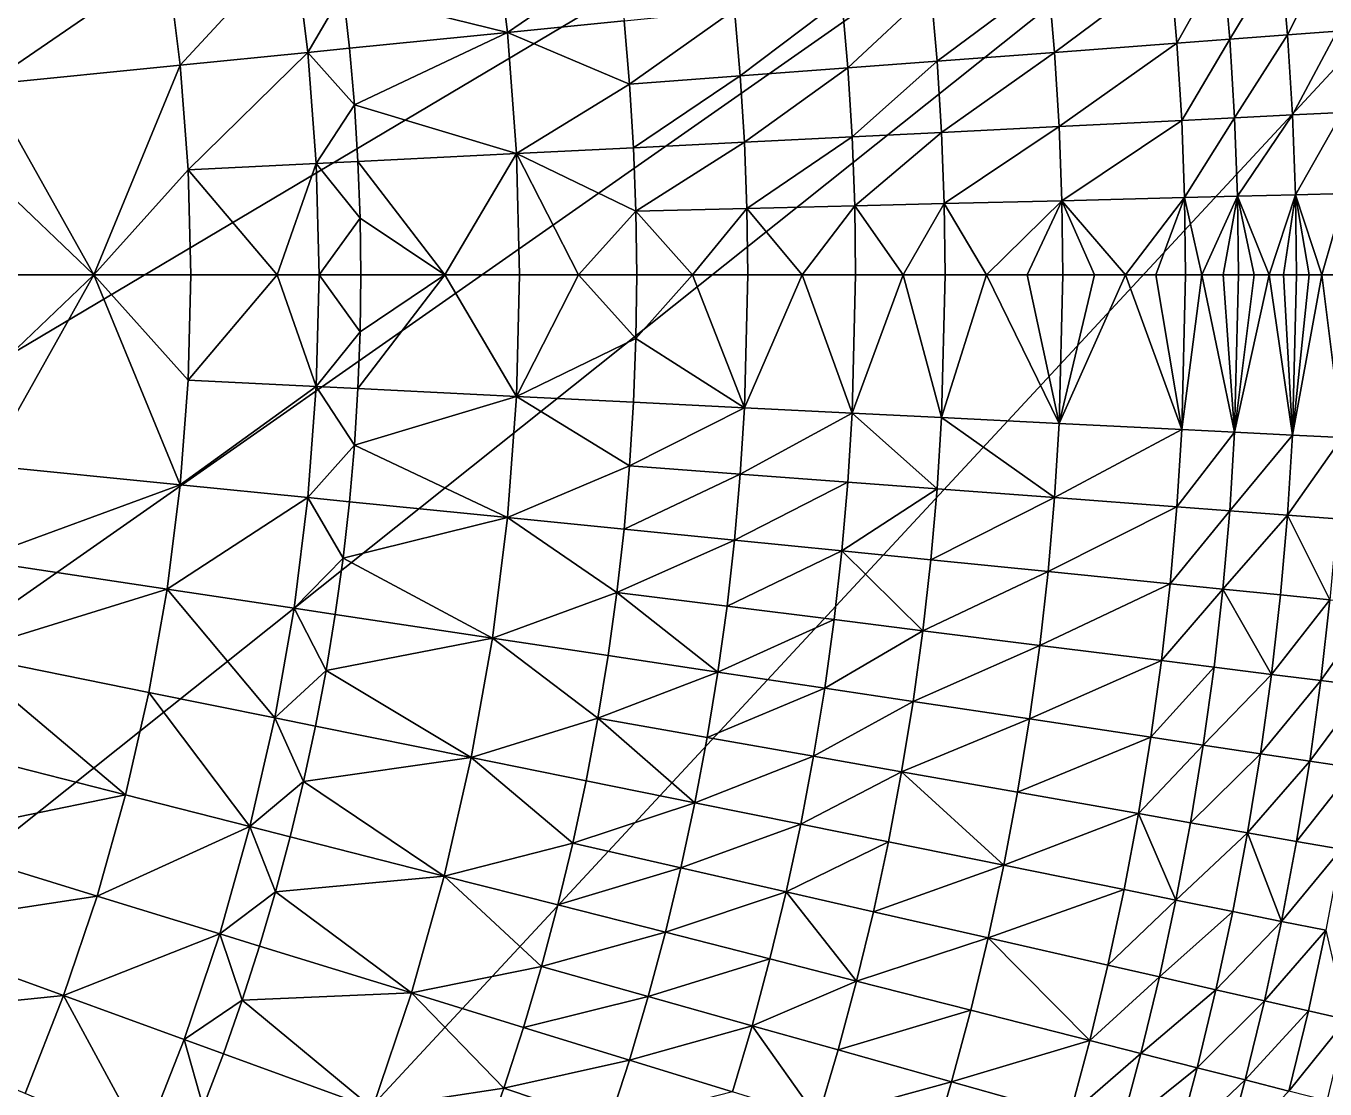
# Model space of a CAD drawing. Header units: millimetres. Extents: x -3250 to 5350, y -3250 to 3250.
# Drawn here: x 1407 to 2349, y -590 to 180 of the extents above; entities that cross this region are included whole.
import ezdxf

# ---------------------------------------------------------------- set-up
doc = ezdxf.new("R2010")
doc.units = ezdxf.units.MM
doc.header["$MEASUREMENT"] = 0
doc.layers.add('MESH_3D', color=2, linetype='CONTINUOUS')

msp = doc.modelspace()

# ---------------------------------------------------------------- linework, layer by layer
at = {"layer": 'MESH_3D'}
for points in [[(2150.48, 2436.79, 32500), (-3128.53, 880.23, 32500), (-2326.57, -2269.27, 32500)], [(2150.48, 2436.79, 32500), (-2326.57, -2269.27, 32500), (3105.61, 957.95, 32500)], [(3105.61, 957.95, 32500), (-2326.57, -2269.27, 32500), (-1962.36, -2590.68, 32500)], [(3105.61, 957.95, 32500), (-1962.36, -2590.68, 32500), (-1625, -2814.58, 32500)], [(3105.61, 957.95, 32500), (-1625, -2814.58, 32500), (-723.19, -3168.52, 32500)], [(3105.61, 957.95, 32500), (-723.19, -3168.52, 32500), (1410.12, -2928.15, 32500)], [(3105.61, 957.95, 32500), (1410.12, -2928.15, 32500), (2382.42, -2210.56, 32500)], [(1745.37, 263.07, -885.22), (1756.31, 175.75, -885.22), (1637.19, 205.17, -939.08)], [(1745.37, 263.07, -885.22), (1835.64, 230.04, -840.76), (1756.31, 175.75, -885.22)], [(1601.69, 241.42, -952.14), (1519.23, 152.02, -989.8), (1509.77, 227.56, -989.8)], [(1601.69, 241.42, -952.14), (1611.73, 161.28, -952.14), (1519.23, 152.02, -989.8)], [(1601.69, 241.42, -952.14), (1637.19, 205.17, -939.08), (1611.73, 161.28, -952.14)], [(2352.18, 235.37, -406.77), (2321.43, 173.97, -455.71), (2316.37, 231.79, -455.71)], [(2352.18, 235.37, -406.77), (2357.32, 176.66, -406.77), (2321.43, 173.97, -455.71)], [(1509.77, 227.56, -989.8), (1379.01, 137.99, -1040.35), (1370.41, 206.56, -1040.35)], [(1509.77, 227.56, -989.8), (1519.23, 152.02, -989.8), (1379.01, 137.99, -1040.35)], [(1756.31, 175.75, -885.22), (1835.64, 230.04, -840.76), (1840.81, 184.2, -840.76)], [(2274.58, 227.61, -506.08), (2241.34, 167.97, -547.31), (2236.46, 223.79, -547.31)], [(2274.58, 227.61, -506.08), (2279.55, 170.83, -506.08), (2241.34, 167.97, -547.31)], [(2316.37, 231.79, -455.71), (2279.55, 170.83, -506.08), (2274.58, 227.61, -506.08)], [(2316.37, 231.79, -455.71), (2321.43, 173.97, -455.71), (2279.55, 170.83, -506.08)], [(2236.46, 223.79, -547.31), (2152.64, 161.32, -630.5), (2147.94, 214.93, -630.5)], [(2236.46, 223.79, -547.31), (2241.34, 167.97, -547.31), (2152.64, 161.32, -630.5)], [(2147.94, 214.93, -630.5), (2067.58, 154.94, -698.41), (2063.07, 206.44, -698.41)], [(2147.94, 214.93, -630.5), (2152.64, 161.32, -630.5), (2067.58, 154.94, -698.41)], [(1611.73, 161.28, -952.14), (1637.19, 205.17, -939.08), (1641.8, 164.29, -939.08)], [(1756.31, 175.75, -885.22), (1641.8, 164.29, -939.08), (1637.19, 205.17, -939.08)], [(1998.59, 199.99, -744.25), (1924.98, 144.26, -794.3), (1920.79, 192.2, -794.3)], [(1998.59, 199.99, -744.25), (2002.95, 150.1, -744.25), (1924.98, 144.26, -794.3)], [(2063.07, 206.44, -698.41), (2002.95, 150.1, -744.25), (1998.59, 199.99, -744.25)], [(2063.07, 206.44, -698.41), (2067.58, 154.94, -698.41), (2002.95, 150.1, -744.25)], [(1920.79, 192.2, -794.3), (1844.83, 138.25, -840.76), (1840.81, 184.2, -840.76)], [(1920.79, 192.2, -794.3), (1924.98, 144.26, -794.3), (1844.83, 138.25, -840.76)], [(1756.31, 175.75, -885.22), (1840.81, 184.2, -840.76), (1844.83, 138.25, -840.76)], [(1756.31, 175.75, -885.22), (1645.39, 123.3, -939.08), (1641.8, 164.29, -939.08)], [(1756.31, 175.75, -885.22), (1762.89, 87.98, -885.22), (1645.39, 123.3, -939.08)], [(1756.31, 175.75, -885.22), (1844.83, 138.25, -840.76), (1762.89, 87.98, -885.22)], [(2279.55, 170.83, -506.08), (2244.83, 112.03, -547.31), (2241.34, 167.97, -547.31)], [(2279.55, 170.83, -506.08), (2283.1, 113.94, -506.08), (2244.83, 112.03, -547.31)], [(2321.43, 173.97, -455.71), (2283.1, 113.94, -506.08), (2279.55, 170.83, -506.08)], [(2321.43, 173.97, -455.71), (2325.05, 116.04, -455.71), (2283.1, 113.94, -506.08)], [(2357.32, 176.66, -406.77), (2325.05, 116.04, -455.71), (2321.43, 173.97, -455.71)], [(2357.32, 176.66, -406.77), (2360.99, 117.83, -406.77), (2325.05, 116.04, -455.71)], [(1611.73, 161.28, -952.14), (1524.92, 76.11, -989.8), (1519.23, 152.02, -989.8)], [(1611.73, 161.28, -952.14), (1617.77, 80.74, -952.14), (1524.92, 76.11, -989.8)], [(1611.73, 161.28, -952.14), (1641.8, 164.29, -939.08), (1645.39, 123.3, -939.08)], [(1611.73, 161.28, -952.14), (1645.39, 123.3, -939.08), (1617.77, 80.74, -952.14)], [(2152.64, 161.32, -630.5), (2070.8, 103.35, -698.41), (2067.58, 154.94, -698.41)], [(2152.64, 161.32, -630.5), (2155.99, 107.6, -630.5), (2070.8, 103.35, -698.41)], [(2241.34, 167.97, -547.31), (2155.99, 107.6, -630.5), (2152.64, 161.32, -630.5)], [(2241.34, 167.97, -547.31), (2244.83, 112.03, -547.31), (2155.99, 107.6, -630.5)], [(1519.23, 152.02, -989.8), (1456.65, 0, -1015.89), (1379.01, 137.99, -1040.35)], [(1519.23, 152.02, -989.8), (1524.92, 76.11, -989.8), (1456.65, 0, -1015.89)], [(2067.58, 154.94, -698.41), (2006.07, 100.12, -744.25), (2002.95, 150.1, -744.25)], [(2067.58, 154.94, -698.41), (2070.8, 103.35, -698.41), (2006.07, 100.12, -744.25)], [(1924.98, 144.26, -794.3), (1847.7, 92.21, -840.76), (1844.83, 138.25, -840.76)], [(1924.98, 144.26, -794.3), (1927.98, 96.22, -794.3), (1847.7, 92.21, -840.76)], [(2002.95, 150.1, -744.25), (1927.98, 96.22, -794.3), (1924.98, 144.26, -794.3)], [(2002.95, 150.1, -744.25), (2006.07, 100.12, -744.25), (1927.98, 96.22, -794.3)], [(1379.01, 137.99, -1040.35), (1456.65, 0, -1015.89), (1384.17, 69.08, -1040.35)], [(1762.89, 87.98, -885.22), (1844.83, 138.25, -840.76), (1847.7, 92.21, -840.76)], [(1617.77, 80.74, -952.14), (1645.39, 123.3, -939.08), (1647.95, 82.25, -939.08)], [(1762.89, 87.98, -885.22), (1647.95, 82.25, -939.08), (1645.39, 123.3, -939.08)], [(2283.1, 113.94, -506.08), (2246.93, 56.03, -547.31), (2244.83, 112.03, -547.31)], [(2283.1, 113.94, -506.08), (2285.23, 56.99, -506.08), (2246.93, 56.03, -547.31)], [(2325.05, 116.04, -455.71), (2285.23, 56.99, -506.08), (2283.1, 113.94, -506.08)], [(2325.05, 116.04, -455.71), (2327.22, 58.04, -455.71), (2285.23, 56.99, -506.08)], [(2360.99, 117.83, -406.77), (2327.22, 58.04, -455.71), (2325.05, 116.04, -455.71)], [(2360.99, 117.83, -406.77), (2363.19, 58.93, -406.77), (2327.22, 58.04, -455.71)], [(2155.99, 107.6, -630.5), (2072.73, 51.69, -698.41), (2070.8, 103.35, -698.41)], [(2155.99, 107.6, -630.5), (2158, 53.82, -630.5), (2072.73, 51.69, -698.41)], [(2244.83, 112.03, -547.31), (2158, 53.82, -630.5), (2155.99, 107.6, -630.5)], [(2244.83, 112.03, -547.31), (2246.93, 56.03, -547.31), (2158, 53.82, -630.5)], [(1927.98, 96.22, -794.3), (1849.42, 46.12, -840.76), (1847.7, 92.21, -840.76)], [(1927.98, 96.22, -794.3), (1929.78, 48.13, -794.3), (1849.42, 46.12, -840.76)], [(2006.07, 100.12, -744.25), (1929.78, 48.13, -794.3), (1927.98, 96.22, -794.3)], [(2006.07, 100.12, -744.25), (2007.95, 50.08, -744.25), (1929.78, 48.13, -794.3)], [(2070.8, 103.35, -698.41), (2007.95, 50.08, -744.25), (2006.07, 100.12, -744.25)], [(2070.8, 103.35, -698.41), (2072.73, 51.69, -698.41), (2007.95, 50.08, -744.25)], [(1762.89, 87.98, -885.22), (1710.9, 0, -911.43), (1647.95, 82.25, -939.08)], [(1762.89, 87.98, -885.22), (1765.08, 0, -885.22), (1710.9, 0, -911.43)], [(1762.89, 87.98, -885.22), (1847.7, 92.21, -840.76), (1849.42, 46.12, -840.76)], [(1762.89, 87.98, -885.22), (1807.77, 0, -863.42), (1765.08, 0, -885.22)], [(1762.89, 87.98, -885.22), (1849.42, 46.12, -840.76), (1807.77, 0, -863.42)], [(1524.92, 76.11, -989.8), (1526.82, 0, -989.8), (1456.65, 0, -1015.89)], [(1617.77, 80.74, -952.14), (1589.41, 0, -964.85), (1524.92, 76.11, -989.8)], [(1524.92, 76.11, -989.8), (1589.41, 0, -964.85), (1526.82, 0, -989.8)], [(1617.77, 80.74, -952.14), (1619.78, 0, -952.14), (1589.41, 0, -964.85)], [(1617.77, 80.74, -952.14), (1647.95, 82.25, -939.08), (1649.49, 41.14, -939.08)], [(1617.77, 80.74, -952.14), (1649.49, 41.14, -939.08), (1619.78, 0, -952.14)], [(1647.95, 82.25, -939.08), (1710.9, 0, -911.43), (1649.49, 41.14, -939.08)], [(1384.17, 69.08, -1040.35), (1456.65, 0, -1015.89), (1385.89, 0, -1040.35)], [(2285.23, 56.99, -506.08), (2259.35, 0, -535.1), (2246.93, 56.03, -547.31)], [(2285.23, 56.99, -506.08), (2274.9, 0, -518.37), (2259.35, 0, -535.1)], [(2285.23, 56.99, -506.08), (2285.94, 0, -506.08), (2274.9, 0, -518.37)], [(2327.22, 58.04, -455.71), (2308.26, 0, -480.08), (2285.23, 56.99, -506.08)], [(2285.23, 56.99, -506.08), (2297.2, 0, -493.17), (2285.94, 0, -506.08)], [(2285.23, 56.99, -506.08), (2308.26, 0, -480.08), (2297.2, 0, -493.17)], [(2327.22, 58.04, -455.71), (2318.49, 0, -467.6), (2308.26, 0, -480.08)], [(2327.22, 58.04, -455.71), (2327.94, 0, -455.71), (2318.49, 0, -467.6)], [(2363.19, 58.93, -406.77), (2346.31, 0, -431.52), (2327.22, 58.04, -455.71)], [(2327.22, 58.04, -455.71), (2337.22, 0, -443.68), (2327.94, 0, -455.71)], [(2327.22, 58.04, -455.71), (2346.31, 0, -431.52), (2337.22, 0, -443.68)], [(2363.19, 58.93, -406.77), (2355.22, 0, -419.21), (2346.31, 0, -431.52)], [(1929.78, 48.13, -794.3), (1890.44, 0, -817.96), (1849.42, 46.12, -840.76)], [(1929.78, 48.13, -794.3), (1930.38, 0, -794.3), (1890.44, 0, -817.96)], [(2007.95, 50.08, -744.25), (1969.77, 0, -769.74), (1929.78, 48.13, -794.3)], [(1929.78, 48.13, -794.3), (1969.77, 0, -769.74), (1930.38, 0, -794.3)], [(2007.95, 50.08, -744.25), (2008.57, 0, -744.25), (1969.77, 0, -769.74)], [(2072.73, 51.69, -698.41), (2042.94, 0, -720.49), (2007.95, 50.08, -744.25)], [(2007.95, 50.08, -744.25), (2042.94, 0, -720.49), (2008.57, 0, -744.25)], [(2072.73, 51.69, -698.41), (2073.37, 0, -698.41), (2042.94, 0, -720.49)], [(2158, 53.82, -630.5), (2103.31, 0, -675.66), (2072.73, 51.69, -698.41)], [(2072.73, 51.69, -698.41), (2103.31, 0, -675.66), (2073.37, 0, -698.41)], [(2158, 53.82, -630.5), (2132.71, 0, -652.22), (2103.31, 0, -675.66)], [(2158, 53.82, -630.5), (2158.67, 0, -630.5), (2132.71, 0, -652.22)], [(2246.93, 56.03, -547.31), (2204.09, 0, -589.91), (2158, 53.82, -630.5)], [(2158, 53.82, -630.5), (2181.6, 0, -610.45), (2158.67, 0, -630.5)], [(2158, 53.82, -630.5), (2204.09, 0, -589.91), (2181.6, 0, -610.45)], [(2246.93, 56.03, -547.31), (2226.11, 0, -568.87), (2204.09, 0, -589.91)], [(2246.93, 56.03, -547.31), (2247.62, 0, -547.31), (2226.11, 0, -568.87)], [(2246.93, 56.03, -547.31), (2259.35, 0, -535.1), (2247.62, 0, -547.31)], [(1649.49, 41.14, -939.08), (1650, 0, -939.08), (1619.78, 0, -952.14)], [(1710.9, 0, -911.43), (1650, 0, -939.08), (1649.49, 41.14, -939.08)], [(1849.42, 46.12, -840.76), (1850, 0, -840.76), (1807.77, 0, -863.42)], [(1849.42, 46.12, -840.76), (1890.44, 0, -817.96), (1850, 0, -840.76)], [(1384.17, -69.08, -1040.35), (1456.65, 0, -1015.89), (1379.01, -137.99, -1040.35)], [(1519.23, -152.02, -989.8), (1379.01, -137.99, -1040.35), (1456.65, 0, -1015.89)], [(1384.17, -69.08, -1040.35), (1385.89, 0, -1040.35), (1456.65, 0, -1015.89)], [(1524.92, -76.11, -989.8), (1456.65, 0, -1015.89), (1526.82, 0, -989.8)], [(1524.92, -76.11, -989.8), (1519.23, -152.02, -989.8), (1456.65, 0, -1015.89)], [(1524.92, -76.11, -989.8), (1526.82, 0, -989.8), (1589.41, 0, -964.85)], [(1617.77, -80.74, -952.14), (1524.92, -76.11, -989.8), (1589.41, 0, -964.85)], [(1617.77, -80.74, -952.14), (1589.41, 0, -964.85), (1619.78, 0, -952.14)], [(1617.77, -80.74, -952.14), (1619.78, 0, -952.14), (1649.49, -41.14, -939.08)], [(1650, 0, -939.08), (1649.49, -41.14, -939.08), (1619.78, 0, -952.14)], [(1710.9, 0, -911.43), (1647.95, -82.25, -939.08), (1649.49, -41.14, -939.08)], [(1762.89, -87.98, -885.22), (1647.95, -82.25, -939.08), (1710.9, 0, -911.43)], [(1710.9, 0, -911.43), (1649.49, -41.14, -939.08), (1650, 0, -939.08)], [(1762.89, -87.98, -885.22), (1710.9, 0, -911.43), (1765.08, 0, -885.22)], [(1762.89, -87.98, -885.22), (1807.77, 0, -863.42), (1849.42, -46.12, -840.76)], [(1762.89, -87.98, -885.22), (1765.08, 0, -885.22), (1807.77, 0, -863.42)], [(1850, 0, -840.76), (1849.42, -46.12, -840.76), (1807.77, 0, -863.42)], [(1890.44, 0, -817.96), (1849.42, -46.12, -840.76), (1850, 0, -840.76)], [(1927.98, -96.22, -794.3), (1849.42, -46.12, -840.76), (1890.44, 0, -817.96)], [(1927.98, -96.22, -794.3), (1890.44, 0, -817.96), (1930.38, 0, -794.3)], [(1927.98, -96.22, -794.3), (1930.38, 0, -794.3), (1969.77, 0, -769.74)], [(2006.07, -100.12, -744.25), (1927.98, -96.22, -794.3), (1969.77, 0, -769.74)], [(2006.07, -100.12, -744.25), (1969.77, 0, -769.74), (2008.57, 0, -744.25)], [(2006.07, -100.12, -744.25), (2008.57, 0, -744.25), (2042.94, 0, -720.49)], [(2070.8, -103.35, -698.41), (2006.07, -100.12, -744.25), (2042.94, 0, -720.49)], [(2070.8, -103.35, -698.41), (2042.94, 0, -720.49), (2073.37, 0, -698.41)], [(2070.8, -103.35, -698.41), (2073.37, 0, -698.41), (2103.31, 0, -675.66)], [(2155.99, -107.6, -630.5), (2070.8, -103.35, -698.41), (2103.31, 0, -675.66)], [(2155.99, -107.6, -630.5), (2103.31, 0, -675.66), (2132.71, 0, -652.22)], [(2155.99, -107.6, -630.5), (2132.71, 0, -652.22), (2158.67, 0, -630.5)], [(2155.99, -107.6, -630.5), (2158.67, 0, -630.5), (2181.6, 0, -610.45)], [(2155.99, -107.6, -630.5), (2181.6, 0, -610.45), (2204.09, 0, -589.91)], [(2244.83, -112.03, -547.31), (2155.99, -107.6, -630.5), (2204.09, 0, -589.91)], [(2244.83, -112.03, -547.31), (2204.09, 0, -589.91), (2226.11, 0, -568.87)], [(2244.83, -112.03, -547.31), (2226.11, 0, -568.87), (2247.62, 0, -547.31)], [(2244.83, -112.03, -547.31), (2247.62, 0, -547.31), (2259.35, 0, -535.1)], [(2283.1, -113.94, -506.08), (2244.83, -112.03, -547.31), (2259.35, 0, -535.1)], [(2283.1, -113.94, -506.08), (2259.35, 0, -535.1), (2274.9, 0, -518.37)], [(2283.1, -113.94, -506.08), (2274.9, 0, -518.37), (2285.94, 0, -506.08)], [(2283.1, -113.94, -506.08), (2285.94, 0, -506.08), (2297.2, 0, -493.17)], [(2283.1, -113.94, -506.08), (2297.2, 0, -493.17), (2308.26, 0, -480.08)], [(2325.05, -116.04, -455.71), (2283.1, -113.94, -506.08), (2308.26, 0, -480.08)], [(2325.05, -116.04, -455.71), (2308.26, 0, -480.08), (2318.49, 0, -467.6)], [(2325.05, -116.04, -455.71), (2318.49, 0, -467.6), (2327.94, 0, -455.71)], [(2325.05, -116.04, -455.71), (2327.94, 0, -455.71), (2337.22, 0, -443.68)], [(2325.05, -116.04, -455.71), (2337.22, 0, -443.68), (2346.31, 0, -431.52)], [(2360.99, -117.83, -406.77), (2325.05, -116.04, -455.71), (2346.31, 0, -431.52)], [(2360.99, -117.83, -406.77), (2346.31, 0, -431.52), (2355.22, 0, -419.21)], [(1617.77, -80.74, -952.14), (1649.49, -41.14, -939.08), (1647.95, -82.25, -939.08)], [(1762.89, -87.98, -885.22), (1849.42, -46.12, -840.76), (1847.7, -92.21, -840.76)], [(1927.98, -96.22, -794.3), (1847.7, -92.21, -840.76), (1849.42, -46.12, -840.76)], [(1617.77, -80.74, -952.14), (1519.23, -152.02, -989.8), (1524.92, -76.11, -989.8)], [(1617.77, -80.74, -952.14), (1611.73, -161.28, -952.14), (1519.23, -152.02, -989.8)], [(1617.77, -80.74, -952.14), (1645.39, -123.3, -939.08), (1611.73, -161.28, -952.14)], [(1617.77, -80.74, -952.14), (1647.95, -82.25, -939.08), (1645.39, -123.3, -939.08)], [(1762.89, -87.98, -885.22), (1645.39, -123.3, -939.08), (1647.95, -82.25, -939.08)], [(1762.89, -87.98, -885.22), (1756.31, -175.75, -885.22), (1645.39, -123.3, -939.08)], [(1762.89, -87.98, -885.22), (1844.83, -138.25, -840.76), (1756.31, -175.75, -885.22)], [(1762.89, -87.98, -885.22), (1847.7, -92.21, -840.76), (1844.83, -138.25, -840.76)], [(1927.98, -96.22, -794.3), (1844.83, -138.25, -840.76), (1847.7, -92.21, -840.76)], [(1927.98, -96.22, -794.3), (1924.98, -144.26, -794.3), (1844.83, -138.25, -840.76)], [(2006.07, -100.12, -744.25), (1924.98, -144.26, -794.3), (1927.98, -96.22, -794.3)], [(2006.07, -100.12, -744.25), (2002.95, -150.1, -744.25), (1924.98, -144.26, -794.3)], [(2067.58, -154.94, -698.41), (2002.95, -150.1, -744.25), (2006.07, -100.12, -744.25)], [(2070.8, -103.35, -698.41), (2067.58, -154.94, -698.41), (2006.07, -100.12, -744.25)], [(2152.64, -161.32, -630.5), (2067.58, -154.94, -698.41), (2070.8, -103.35, -698.41)], [(2155.99, -107.6, -630.5), (2152.64, -161.32, -630.5), (2070.8, -103.35, -698.41)], [(2244.83, -112.03, -547.31), (2152.64, -161.32, -630.5), (2155.99, -107.6, -630.5)], [(2244.83, -112.03, -547.31), (2241.34, -167.97, -547.31), (2152.64, -161.32, -630.5)], [(2283.1, -113.94, -506.08), (2241.34, -167.97, -547.31), (2244.83, -112.03, -547.31)], [(2283.1, -113.94, -506.08), (2279.55, -170.83, -506.08), (2241.34, -167.97, -547.31)], [(2325.05, -116.04, -455.71), (2279.55, -170.83, -506.08), (2283.1, -113.94, -506.08)], [(2325.05, -116.04, -455.71), (2321.43, -173.97, -455.71), (2279.55, -170.83, -506.08)], [(2360.99, -117.83, -406.77), (2321.43, -173.97, -455.71), (2325.05, -116.04, -455.71)], [(2360.99, -117.83, -406.77), (2357.32, -176.66, -406.77), (2321.43, -173.97, -455.71)], [(1611.73, -161.28, -952.14), (1645.39, -123.3, -939.08), (1641.8, -164.29, -939.08)], [(1756.31, -175.75, -885.22), (1641.8, -164.29, -939.08), (1645.39, -123.3, -939.08)], [(1519.23, -152.02, -989.8), (1370.41, -206.56, -1040.35), (1379.01, -137.99, -1040.35)], [(1756.31, -175.75, -885.22), (1844.83, -138.25, -840.76), (1840.81, -184.2, -840.76)], [(1924.98, -144.26, -794.3), (1840.81, -184.2, -840.76), (1844.83, -138.25, -840.76)], [(1924.98, -144.26, -794.3), (1920.79, -192.2, -794.3), (1840.81, -184.2, -840.76)], [(2002.95, -150.1, -744.25), (1920.79, -192.2, -794.3), (1924.98, -144.26, -794.3)], [(2002.95, -150.1, -744.25), (1998.59, -199.99, -744.25), (1920.79, -192.2, -794.3)], [(2067.58, -154.94, -698.41), (1998.59, -199.99, -744.25), (2002.95, -150.1, -744.25)], [(1519.23, -152.02, -989.8), (1509.77, -227.56, -989.8), (1370.41, -206.56, -1040.35)], [(1611.73, -161.28, -952.14), (1509.77, -227.56, -989.8), (1519.23, -152.02, -989.8)], [(2067.58, -154.94, -698.41), (2063.07, -206.44, -698.41), (1998.59, -199.99, -744.25)], [(2152.64, -161.32, -630.5), (2063.07, -206.44, -698.41), (2067.58, -154.94, -698.41)], [(1611.73, -161.28, -952.14), (1601.69, -241.42, -952.14), (1509.77, -227.56, -989.8)], [(1611.73, -161.28, -952.14), (1637.19, -205.17, -939.08), (1601.69, -241.42, -952.14)], [(1611.73, -161.28, -952.14), (1641.8, -164.29, -939.08), (1637.19, -205.17, -939.08)], [(1756.31, -175.75, -885.22), (1637.19, -205.17, -939.08), (1641.8, -164.29, -939.08)], [(2152.64, -161.32, -630.5), (2147.94, -214.93, -630.5), (2063.07, -206.44, -698.41)], [(2241.34, -167.97, -547.31), (2147.94, -214.93, -630.5), (2152.64, -161.32, -630.5)], [(2241.34, -167.97, -547.31), (2236.46, -223.79, -547.31), (2147.94, -214.93, -630.5)], [(2279.55, -170.83, -506.08), (2236.46, -223.79, -547.31), (2241.34, -167.97, -547.31)], [(1756.31, -175.75, -885.22), (1745.37, -263.07, -885.22), (1637.19, -205.17, -939.08)], [(1756.31, -175.75, -885.22), (1835.64, -230.04, -840.76), (1745.37, -263.07, -885.22)], [(1756.31, -175.75, -885.22), (1840.81, -184.2, -840.76), (1835.64, -230.04, -840.76)], [(2279.55, -170.83, -506.08), (2274.58, -227.61, -506.08), (2236.46, -223.79, -547.31)], [(2321.43, -173.97, -455.71), (2274.58, -227.61, -506.08), (2279.55, -170.83, -506.08)], [(2321.43, -173.97, -455.71), (2316.37, -231.79, -455.71), (2274.58, -227.61, -506.08)], [(2352.18, -235.37, -406.77), (2316.37, -231.79, -455.71), (2321.43, -173.97, -455.71)], [(2357.32, -176.66, -406.77), (2352.18, -235.37, -406.77), (2321.43, -173.97, -455.71)], [(1920.79, -192.2, -794.3), (1835.64, -230.04, -840.76), (1840.81, -184.2, -840.76)], [(1920.79, -192.2, -794.3), (1915.4, -240.03, -794.3), (1835.64, -230.04, -840.76)], [(1998.59, -199.99, -744.25), (1915.4, -240.03, -794.3), (1920.79, -192.2, -794.3)], [(1509.77, -227.56, -989.8), (1358.41, -274.61, -1040.35), (1370.41, -206.56, -1040.35)], [(1601.69, -241.42, -952.14), (1637.19, -205.17, -939.08), (1631.57, -245.92, -939.08)], [(1745.37, -263.07, -885.22), (1631.57, -245.92, -939.08), (1637.19, -205.17, -939.08)], [(1998.59, -199.99, -744.25), (1992.98, -249.75, -744.25), (1915.4, -240.03, -794.3)], [(2057.28, -257.81, -698.41), (1992.98, -249.75, -744.25), (1998.59, -199.99, -744.25)], [(2063.07, -206.44, -698.41), (2057.28, -257.81, -698.41), (1998.59, -199.99, -744.25)], [(2147.94, -214.93, -630.5), (2057.28, -257.81, -698.41), (2063.07, -206.44, -698.41)], [(2147.94, -214.93, -630.5), (2141.92, -268.42, -630.5), (2057.28, -257.81, -698.41)], [(2236.46, -223.79, -547.31), (2141.92, -268.42, -630.5), (2147.94, -214.93, -630.5)], [(2236.46, -223.79, -547.31), (2230.18, -279.48, -547.31), (2141.92, -268.42, -630.5)], [(2274.58, -227.61, -506.08), (2230.18, -279.48, -547.31), (2236.46, -223.79, -547.31)], [(1509.77, -227.56, -989.8), (1496.55, -302.53, -989.8), (1358.41, -274.61, -1040.35)], [(1587.66, -320.95, -952.14), (1496.55, -302.53, -989.8), (1509.77, -227.56, -989.8)], [(1601.69, -241.42, -952.14), (1587.66, -320.95, -952.14), (1509.77, -227.56, -989.8)], [(1745.37, -263.07, -885.22), (1835.64, -230.04, -840.76), (1829.34, -275.73, -840.76)], [(1908.82, -287.71, -794.3), (1829.34, -275.73, -840.76), (1835.64, -230.04, -840.76)], [(1915.4, -240.03, -794.3), (1908.82, -287.71, -794.3), (1835.64, -230.04, -840.76)], [(2274.58, -227.61, -506.08), (2268.2, -284.24, -506.08), (2230.18, -279.48, -547.31)], [(2309.87, -289.46, -455.71), (2268.2, -284.24, -506.08), (2274.58, -227.61, -506.08)], [(2316.37, -231.79, -455.71), (2309.87, -289.46, -455.71), (2274.58, -227.61, -506.08)], [(2352.18, -235.37, -406.77), (2309.87, -289.46, -455.71), (2316.37, -231.79, -455.71)], [(1601.69, -241.42, -952.14), (1624.93, -286.52, -939.08), (1587.66, -320.95, -952.14)], [(1601.69, -241.42, -952.14), (1631.57, -245.92, -939.08), (1624.93, -286.52, -939.08)], [(1992.98, -249.75, -744.25), (1908.82, -287.71, -794.3), (1915.4, -240.03, -794.3)], [(2352.18, -235.37, -406.77), (2345.58, -293.94, -406.77), (2309.87, -289.46, -455.71)], [(2384.72, -238.63, -355.73), (2345.58, -293.94, -406.77), (2352.18, -235.37, -406.77)], [(2384.72, -238.63, -355.73), (2378.03, -298.01, -355.73), (2345.58, -293.94, -406.77)], [(1745.37, -263.07, -885.22), (1624.93, -286.52, -939.08), (1631.57, -245.92, -939.08)], [(1992.98, -249.75, -744.25), (1986.14, -299.36, -744.25), (1908.82, -287.71, -794.3)], [(2057.28, -257.81, -698.41), (1986.14, -299.36, -744.25), (1992.98, -249.75, -744.25)], [(1745.37, -263.07, -885.22), (1730.08, -349.74, -885.22), (1624.93, -286.52, -939.08)], [(1745.37, -263.07, -885.22), (1821.89, -321.25, -840.76), (1730.08, -349.74, -885.22)], [(1745.37, -263.07, -885.22), (1829.34, -275.73, -840.76), (1821.89, -321.25, -840.76)], [(2057.28, -257.81, -698.41), (2050.22, -309.02, -698.41), (1986.14, -299.36, -744.25)], [(2141.92, -268.42, -630.5), (2050.22, -309.02, -698.41), (2057.28, -257.81, -698.41)], [(2141.92, -268.42, -630.5), (2134.56, -321.73, -630.5), (2050.22, -309.02, -698.41)], [(2230.18, -279.48, -547.31), (2134.56, -321.73, -630.5), (2141.92, -268.42, -630.5)], [(1479.61, -376.75, -989.8), (1343.04, -341.98, -1040.35), (1358.41, -274.61, -1040.35)], [(1496.55, -302.53, -989.8), (1479.61, -376.75, -989.8), (1358.41, -274.61, -1040.35)], [(1908.82, -287.71, -794.3), (1821.89, -321.25, -840.76), (1829.34, -275.73, -840.76)], [(2230.18, -279.48, -547.31), (2222.52, -334.99, -547.31), (2134.56, -321.73, -630.5)], [(2268.2, -284.24, -506.08), (2222.52, -334.99, -547.31), (2230.18, -279.48, -547.31)], [(1587.66, -320.95, -952.14), (1624.93, -286.52, -939.08), (1617.28, -326.94, -939.08)], [(1730.08, -349.74, -885.22), (1617.28, -326.94, -939.08), (1624.93, -286.52, -939.08)], [(1908.82, -287.71, -794.3), (1901.05, -335.21, -794.3), (1821.89, -321.25, -840.76)], [(1986.14, -299.36, -744.25), (1901.05, -335.21, -794.3), (1908.82, -287.71, -794.3)], [(2268.2, -284.24, -506.08), (2260.41, -340.7, -506.08), (2222.52, -334.99, -547.31)], [(2309.87, -289.46, -455.71), (2260.41, -340.7, -506.08), (2268.2, -284.24, -506.08)], [(2309.87, -289.46, -455.71), (2301.94, -346.96, -455.71), (2260.41, -340.7, -506.08)], [(2345.58, -293.94, -406.77), (2301.94, -346.96, -455.71), (2309.87, -289.46, -455.71)], [(1986.14, -299.36, -744.25), (1978.06, -348.78, -744.25), (1901.05, -335.21, -794.3)], [(2050.22, -309.02, -698.41), (1978.06, -348.78, -744.25), (1986.14, -299.36, -744.25)], [(2345.58, -293.94, -406.77), (2337.52, -352.33, -406.77), (2301.94, -346.96, -455.71)], [(2378.03, -298.01, -355.73), (2337.52, -352.33, -406.77), (2345.58, -293.94, -406.77)], [(2378.03, -298.01, -355.73), (2369.86, -357.2, -355.73), (2337.52, -352.33, -406.77)], [(1569.69, -399.69, -952.14), (1479.61, -376.75, -989.8), (1496.55, -302.53, -989.8)], [(1587.66, -320.95, -952.14), (1569.69, -399.69, -952.14), (1496.55, -302.53, -989.8)], [(2050.22, -309.02, -698.41), (2041.88, -360.04, -698.41), (1978.06, -348.78, -744.25)], [(2134.56, -321.73, -630.5), (2041.88, -360.04, -698.41), (2050.22, -309.02, -698.41)], [(1587.66, -320.95, -952.14), (1608.63, -367.16, -939.08), (1569.69, -399.69, -952.14)], [(1587.66, -320.95, -952.14), (1617.28, -326.94, -939.08), (1608.63, -367.16, -939.08)], [(1730.08, -349.74, -885.22), (1608.63, -367.16, -939.08), (1617.28, -326.94, -939.08)], [(1730.08, -349.74, -885.22), (1821.89, -321.25, -840.76), (1813.32, -366.57, -840.76)], [(1892.1, -382.5, -794.3), (1813.32, -366.57, -840.76), (1821.89, -321.25, -840.76)], [(1901.05, -335.21, -794.3), (1892.1, -382.5, -794.3), (1821.89, -321.25, -840.76)], [(2134.56, -321.73, -630.5), (2125.88, -374.85, -630.5), (2041.88, -360.04, -698.41)], [(2222.52, -334.99, -547.31), (2125.88, -374.85, -630.5), (2134.56, -321.73, -630.5)], [(1978.06, -348.78, -744.25), (1892.1, -382.5, -794.3), (1901.05, -335.21, -794.3)], [(2222.52, -334.99, -547.31), (2213.48, -390.3, -547.31), (2125.88, -374.85, -630.5)], [(2260.41, -340.7, -506.08), (2213.48, -390.3, -547.31), (2222.52, -334.99, -547.31)], [(1479.61, -376.75, -989.8), (1324.32, -408.5, -1040.35), (1343.04, -341.98, -1040.35)], [(2260.41, -340.7, -506.08), (2251.21, -396.95, -506.08), (2213.48, -390.3, -547.31)], [(2301.94, -346.96, -455.71), (2251.21, -396.95, -506.08), (2260.41, -340.7, -506.08)], [(2301.94, -346.96, -455.71), (2292.57, -404.24, -455.71), (2251.21, -396.95, -506.08)], [(2337.52, -352.33, -406.77), (2292.57, -404.24, -455.71), (2301.94, -346.96, -455.71)], [(1730.08, -349.74, -885.22), (1710.5, -435.55, -885.22), (1608.63, -367.16, -939.08)], [(1730.08, -349.74, -885.22), (1803.62, -411.66, -840.76), (1710.5, -435.55, -885.22)], [(1730.08, -349.74, -885.22), (1813.32, -366.57, -840.76), (1803.62, -411.66, -840.76)], [(1978.06, -348.78, -744.25), (1968.75, -397.99, -744.25), (1892.1, -382.5, -794.3)], [(2041.88, -360.04, -698.41), (1968.75, -397.99, -744.25), (1978.06, -348.78, -744.25)], [(2337.52, -352.33, -406.77), (2328.01, -410.49, -406.77), (2292.57, -404.24, -455.71)], [(2369.86, -357.2, -355.73), (2328.01, -410.49, -406.77), (2337.52, -352.33, -406.77)], [(2369.86, -357.2, -355.73), (2360.22, -416.17, -355.73), (2328.01, -410.49, -406.77)], [(1892.1, -382.5, -794.3), (1803.62, -411.66, -840.76), (1813.32, -366.57, -840.76)], [(2041.88, -360.04, -698.41), (2032.27, -410.83, -698.41), (1968.75, -397.99, -744.25)], [(2115.87, -427.73, -630.5), (2032.27, -410.83, -698.41), (2041.88, -360.04, -698.41)], [(2125.88, -374.85, -630.5), (2115.87, -427.73, -630.5), (2041.88, -360.04, -698.41)], [(1569.69, -399.69, -952.14), (1608.63, -367.16, -939.08), (1598.98, -407.15, -939.08)], [(1710.5, -435.55, -885.22), (1598.98, -407.15, -939.08), (1608.63, -367.16, -939.08)], [(2213.48, -390.3, -547.31), (2115.87, -427.73, -630.5), (2125.88, -374.85, -630.5)], [(1479.61, -376.75, -989.8), (1458.99, -450.04, -989.8), (1324.32, -408.5, -1040.35)], [(1569.69, -399.69, -952.14), (1458.99, -450.04, -989.8), (1479.61, -376.75, -989.8)], [(1892.1, -382.5, -794.3), (1881.98, -429.55, -794.3), (1803.62, -411.66, -840.76)], [(1968.75, -397.99, -744.25), (1881.98, -429.55, -794.3), (1892.1, -382.5, -794.3)], [(2213.48, -390.3, -547.31), (2203.06, -445.36, -547.31), (2115.87, -427.73, -630.5)], [(2240.62, -452.95, -506.08), (2203.06, -445.36, -547.31), (2213.48, -390.3, -547.31)], [(2251.21, -396.95, -506.08), (2240.62, -452.95, -506.08), (2213.48, -390.3, -547.31)], [(1569.69, -399.69, -952.14), (1547.82, -477.44, -952.14), (1458.99, -450.04, -989.8)], [(1569.69, -399.69, -952.14), (1588.33, -446.89, -939.08), (1547.82, -477.44, -952.14)], [(1569.69, -399.69, -952.14), (1598.98, -407.15, -939.08), (1588.33, -446.89, -939.08)], [(1968.75, -397.99, -744.25), (1958.21, -446.95, -744.25), (1881.98, -429.55, -794.3)], [(2032.27, -410.83, -698.41), (1958.21, -446.95, -744.25), (1968.75, -397.99, -744.25)], [(2292.57, -404.24, -455.71), (2240.62, -452.95, -506.08), (2251.21, -396.95, -506.08)], [(2292.57, -404.24, -455.71), (2281.78, -461.27, -455.71), (2240.62, -452.95, -506.08)], [(2317.06, -468.4, -406.77), (2281.78, -461.27, -455.71), (2292.57, -404.24, -455.71)], [(2328.01, -410.49, -406.77), (2317.06, -468.4, -406.77), (2292.57, -404.24, -455.71)], [(1458.99, -450.04, -989.8), (1302.31, -474, -1040.35), (1324.32, -408.5, -1040.35)], [(1710.5, -435.55, -885.22), (1588.33, -446.89, -939.08), (1598.98, -407.15, -939.08)], [(1710.5, -435.55, -885.22), (1803.62, -411.66, -840.76), (1792.79, -456.5, -840.76)], [(1881.98, -429.55, -794.3), (1792.79, -456.5, -840.76), (1803.62, -411.66, -840.76)], [(2032.27, -410.83, -698.41), (2021.39, -461.37, -698.41), (1958.21, -446.95, -744.25)], [(2115.87, -427.73, -630.5), (2021.39, -461.37, -698.41), (2032.27, -410.83, -698.41)], [(2360.22, -416.17, -355.73), (2317.06, -468.4, -406.77), (2328.01, -410.49, -406.77)], [(2360.22, -416.17, -355.73), (2349.11, -474.88, -355.73), (2317.06, -468.4, -406.77)], [(1881.98, -429.55, -794.3), (1870.69, -476.34, -794.3), (1792.79, -456.5, -840.76)], [(1958.21, -446.95, -744.25), (1870.69, -476.34, -794.3), (1881.98, -429.55, -794.3)], [(2115.87, -427.73, -630.5), (2104.55, -480.35, -630.5), (2021.39, -461.37, -698.41)], [(2203.06, -445.36, -547.31), (2104.55, -480.35, -630.5), (2115.87, -427.73, -630.5)], [(1710.5, -435.55, -885.22), (1686.66, -520.27, -885.22), (1588.33, -446.89, -939.08)], [(1710.5, -435.55, -885.22), (1780.85, -501.05, -840.76), (1686.66, -520.27, -885.22)], [(1710.5, -435.55, -885.22), (1792.79, -456.5, -840.76), (1780.85, -501.05, -840.76)], [(1458.99, -450.04, -989.8), (1434.74, -522.2, -989.8), (1302.31, -474, -1040.35)], [(1547.82, -477.44, -952.14), (1434.74, -522.2, -989.8), (1458.99, -450.04, -989.8)], [(1547.82, -477.44, -952.14), (1588.33, -446.89, -939.08), (1576.7, -486.35, -939.08)], [(1686.66, -520.27, -885.22), (1576.7, -486.35, -939.08), (1588.33, -446.89, -939.08)], [(1958.21, -446.95, -744.25), (1946.46, -495.63, -744.25), (1870.69, -476.34, -794.3)], [(2009.26, -511.62, -698.41), (1946.46, -495.63, -744.25), (1958.21, -446.95, -744.25)], [(2021.39, -461.37, -698.41), (2009.26, -511.62, -698.41), (1958.21, -446.95, -744.25)], [(2203.06, -445.36, -547.31), (2191.27, -500.14, -547.31), (2104.55, -480.35, -630.5)], [(2240.62, -452.95, -506.08), (2191.27, -500.14, -547.31), (2203.06, -445.36, -547.31)], [(1870.69, -476.34, -794.3), (1780.85, -501.05, -840.76), (1792.79, -456.5, -840.76)], [(2240.62, -452.95, -506.08), (2228.63, -508.67, -506.08), (2191.27, -500.14, -547.31)], [(2281.78, -461.27, -455.71), (2228.63, -508.67, -506.08), (2240.62, -452.95, -506.08)], [(2104.55, -480.35, -630.5), (2009.26, -511.62, -698.41), (2021.39, -461.37, -698.41)], [(2281.78, -461.27, -455.71), (2269.57, -518.02, -455.71), (2228.63, -508.67, -506.08)], [(2317.06, -468.4, -406.77), (2269.57, -518.02, -455.71), (2281.78, -461.27, -455.71)], [(2317.06, -468.4, -406.77), (2304.66, -526.02, -406.77), (2269.57, -518.02, -455.71)], [(2349.11, -474.88, -355.73), (2304.66, -526.02, -406.77), (2317.06, -468.4, -406.77)], [(1434.74, -522.2, -989.8), (1277.07, -538.33, -1040.35), (1302.31, -474, -1040.35)], [(1547.82, -477.44, -952.14), (1522.1, -554, -952.14), (1434.74, -522.2, -989.8)], [(1547.82, -477.44, -952.14), (1564.08, -525.5, -939.08), (1522.1, -554, -952.14)], [(1547.82, -477.44, -952.14), (1576.7, -486.35, -939.08), (1564.08, -525.5, -939.08)], [(1870.69, -476.34, -794.3), (1858.23, -522.82, -794.3), (1780.85, -501.05, -840.76)], [(1946.46, -495.63, -744.25), (1858.23, -522.82, -794.3), (1870.69, -476.34, -794.3)], [(2349.11, -474.88, -355.73), (2336.54, -533.3, -355.73), (2304.66, -526.02, -406.77)], [(2364.23, -539.62, -303.82), (2336.54, -533.3, -355.73), (2349.11, -474.88, -355.73)], [(1686.66, -520.27, -885.22), (1564.08, -525.5, -939.08), (1576.7, -486.35, -939.08)], [(2104.55, -480.35, -630.5), (2091.92, -532.67, -630.5), (2009.26, -511.62, -698.41)], [(2178.12, -554.62, -547.31), (2091.92, -532.67, -630.5), (2104.55, -480.35, -630.5)], [(2191.27, -500.14, -547.31), (2178.12, -554.62, -547.31), (2104.55, -480.35, -630.5)], [(1946.46, -495.63, -744.25), (1933.5, -544, -744.25), (1858.23, -522.82, -794.3)], [(2009.26, -511.62, -698.41), (1933.5, -544, -744.25), (1946.46, -495.63, -744.25)], [(1686.66, -520.27, -885.22), (1780.85, -501.05, -840.76), (1767.81, -545.3, -840.76)], [(1858.23, -522.82, -794.3), (1767.81, -545.3, -840.76), (1780.85, -501.05, -840.76)], [(2228.63, -508.67, -506.08), (2178.12, -554.62, -547.31), (2191.27, -500.14, -547.31)], [(2009.26, -511.62, -698.41), (1995.88, -561.55, -698.41), (1933.5, -544, -744.25)], [(2091.92, -532.67, -630.5), (1995.88, -561.55, -698.41), (2009.26, -511.62, -698.41)], [(2228.63, -508.67, -506.08), (2215.25, -564.07, -506.08), (2178.12, -554.62, -547.31)], [(2269.57, -518.02, -455.71), (2215.25, -564.07, -506.08), (2228.63, -508.67, -506.08)], [(1434.74, -522.2, -989.8), (1406.93, -593.07, -989.8), (1277.07, -538.33, -1040.35)], [(1492.59, -629.18, -952.14), (1406.93, -593.07, -989.8), (1434.74, -522.2, -989.8)], [(1522.1, -554, -952.14), (1492.59, -629.18, -952.14), (1434.74, -522.2, -989.8)], [(1522.1, -554, -952.14), (1564.08, -525.5, -939.08), (1550.49, -564.33, -939.08)], [(1658.63, -603.69, -885.22), (1550.49, -564.33, -939.08), (1564.08, -525.5, -939.08)], [(1686.66, -520.27, -885.22), (1658.63, -603.69, -885.22), (1564.08, -525.5, -939.08)], [(1686.66, -520.27, -885.22), (1753.67, -589.2, -840.76), (1658.63, -603.69, -885.22)], [(1686.66, -520.27, -885.22), (1767.81, -545.3, -840.76), (1753.67, -589.2, -840.76)], [(1858.23, -522.82, -794.3), (1844.62, -568.99, -794.3), (1767.81, -545.3, -840.76)], [(1933.5, -544, -744.25), (1844.62, -568.99, -794.3), (1858.23, -522.82, -794.3)], [(2269.57, -518.02, -455.71), (2255.95, -574.44, -455.71), (2215.25, -564.07, -506.08)], [(2304.66, -526.02, -406.77), (2255.95, -574.44, -455.71), (2269.57, -518.02, -455.71)], [(2304.66, -526.02, -406.77), (2290.83, -583.32, -406.77), (2255.95, -574.44, -455.71)], [(2336.54, -533.3, -355.73), (2290.83, -583.32, -406.77), (2304.66, -526.02, -406.77)], [(2091.92, -532.67, -630.5), (2077.99, -584.66, -630.5), (1995.88, -561.55, -698.41)], [(2178.12, -554.62, -547.31), (2077.99, -584.66, -630.5), (2091.92, -532.67, -630.5)], [(2336.54, -533.3, -355.73), (2322.52, -591.39, -355.73), (2290.83, -583.32, -406.77)], [(2364.23, -539.62, -303.82), (2322.52, -591.39, -355.73), (2336.54, -533.3, -355.73)], [(1844.62, -568.99, -794.3), (1753.67, -589.2, -840.76), (1767.81, -545.3, -840.76)], [(1933.5, -544, -744.25), (1919.34, -592.04, -744.25), (1844.62, -568.99, -794.3)], [(1981.26, -611.14, -698.41), (1919.34, -592.04, -744.25), (1933.5, -544, -744.25)], [(1995.88, -561.55, -698.41), (1981.26, -611.14, -698.41), (1933.5, -544, -744.25)], [(2364.23, -539.62, -303.82), (2350.04, -598.39, -303.82), (2322.52, -591.39, -355.73)], [(1522.1, -554, -952.14), (1535.94, -602.81, -939.08), (1492.59, -629.18, -952.14)], [(1522.1, -554, -952.14), (1550.49, -564.33, -939.08), (1535.94, -602.81, -939.08)], [(2178.12, -554.62, -547.31), (2163.62, -608.75, -547.31), (2077.99, -584.66, -630.5)], [(2215.25, -564.07, -506.08), (2163.62, -608.75, -547.31), (2178.12, -554.62, -547.31)], [(1658.63, -603.69, -885.22), (1535.94, -602.81, -939.08), (1550.49, -564.33, -939.08)], [(2077.99, -584.66, -630.5), (1981.26, -611.14, -698.41), (1995.88, -561.55, -698.41)], [(2215.25, -564.07, -506.08), (2200.5, -619.13, -506.08), (2163.62, -608.75, -547.31)], [(2255.95, -574.44, -455.71), (2200.5, -619.13, -506.08), (2215.25, -564.07, -506.08)], [(1844.62, -568.99, -794.3), (1829.86, -614.8, -794.3), (1753.67, -589.2, -840.76)], [(1919.34, -592.04, -744.25), (1829.86, -614.8, -794.3), (1844.62, -568.99, -794.3)], [(2255.95, -574.44, -455.71), (2240.93, -630.5, -455.71), (2200.5, -619.13, -506.08)], [(2290.83, -583.32, -406.77), (2240.93, -630.5, -455.71), (2255.95, -574.44, -455.71)], [(2290.83, -583.32, -406.77), (2275.57, -640.25, -406.77), (2240.93, -630.5, -455.71)], [(2322.52, -591.39, -355.73), (2275.57, -640.25, -406.77), (2290.83, -583.32, -406.77)], [(1658.63, -603.69, -885.22), (1753.67, -589.2, -840.76), (1738.43, -632.74, -840.76)], [(1829.86, -614.8, -794.3), (1738.43, -632.74, -840.76), (1753.67, -589.2, -840.76)], [(2077.99, -584.66, -630.5), (2062.77, -636.28, -630.5), (1981.26, -611.14, -698.41)], [(2163.62, -608.75, -547.31), (2062.77, -636.28, -630.5), (2077.99, -584.66, -630.5)]]:
    msp.add_3dface(points, dxfattribs=at)

doc.saveas('drawing.dxf')
